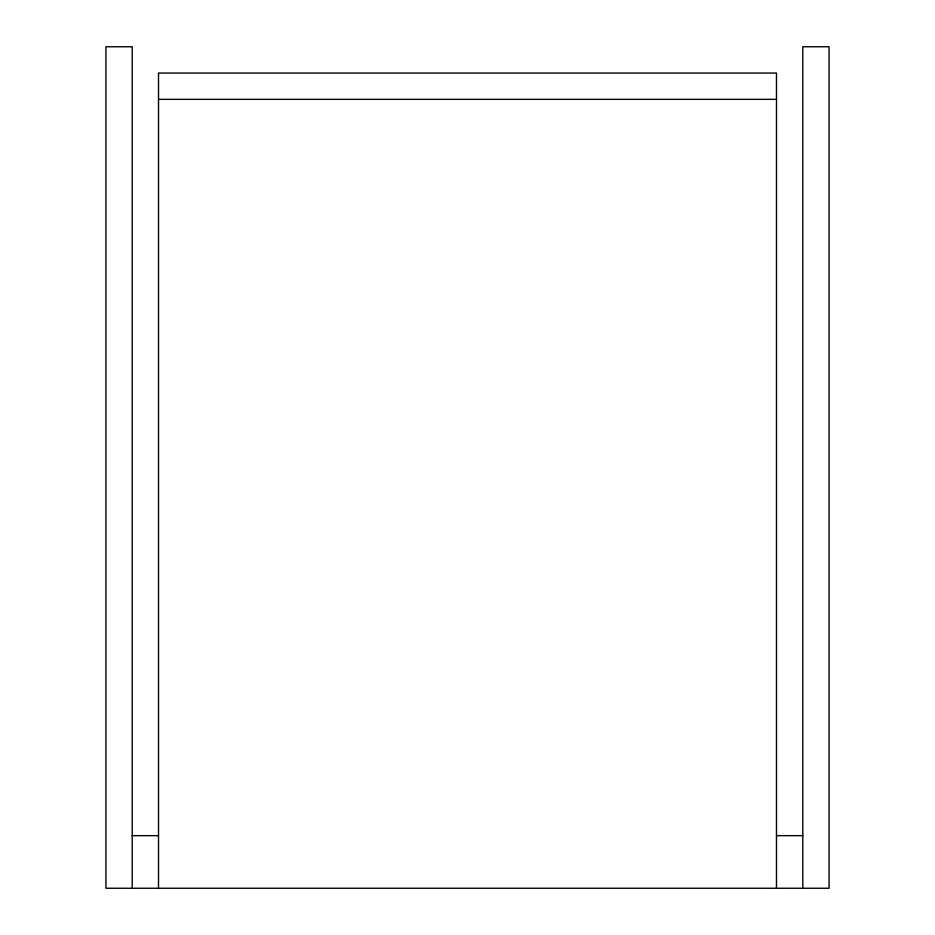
<?xml version="1.0" encoding="UTF-8"?>
<svg xmlns="http://www.w3.org/2000/svg" width="935" height="935" viewBox="0 0 935 935"><rect width="100%" height="100%" fill="white"/><g stroke="black" fill="none" stroke-linecap="round" stroke-linejoin="round"><path stroke-width="1.4" d="M158.518 99.344L776.494 99.344M132.221 835.656L158.518 835.656M776.482 835.656L802.779 835.656M802.791 888.25L802.779 46.75L829.076 46.75L829.076 888.25L105.924 888.25L105.924 46.75L132.221 46.75L132.221 888.25M776.482 888.25L776.482 73.047L158.518 73.047L158.518 888.25"/></g></svg>
